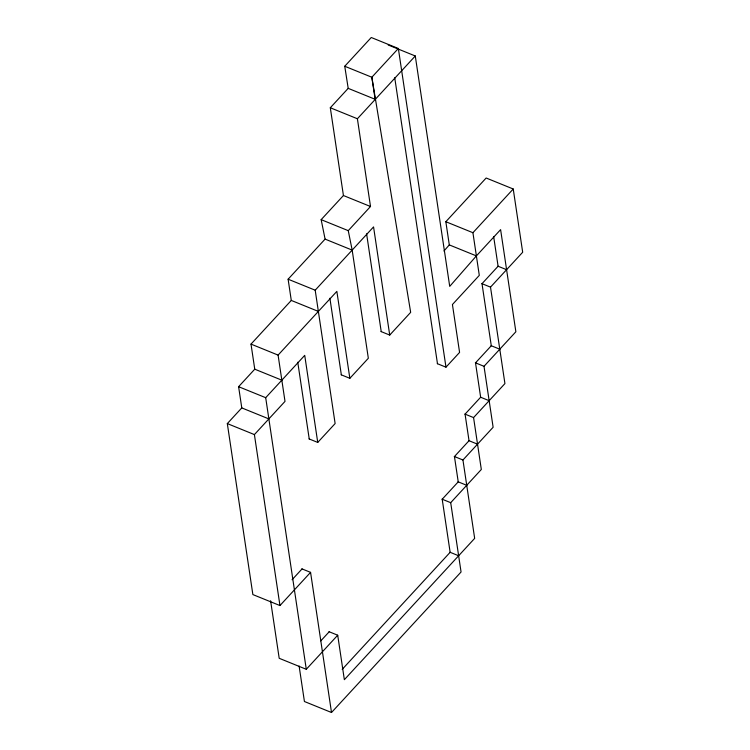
<?xml version="1.0" encoding="UTF-8"?>
<svg xmlns="http://www.w3.org/2000/svg" width="750" height="750" viewBox="0 0 750 750"><rect width="100%" height="100%" fill="white"/><g stroke="black" fill="none" stroke-linecap="round" stroke-linejoin="round"><path stroke-width="1.12" d="M443.962 251.006L449.297 244.903L445.837 221.719L486.15 178.003L513.234 189L522.684 252.244L490.509 287.137L504.928 383.588L473.569 417.591L481.322 469.481L450.703 502.678L461.062 571.997L331.509 712.5L304.425 701.512L299.109 665.991M329.044 631.697L337.706 635.212L344.353 679.688L474.666 538.378L462.947 459.994L493.125 427.266L484.012 366.309L515.869 331.762L500.606 229.631L476.391 255.9L449.719 286.378L415.284 55.978L388.191 44.981M301.894 568.847L310.566 572.362L279.956 605.559L252.863 594.572L227.316 423.591L241.781 407.906L238.603 386.691L254.756 369.188L251.006 344.109L291.281 300.431L288.113 279.206L325.087 239.109L321.159 219.656L343.425 195.525L330.309 107.756L348.197 88.359L344.747 66.253L371.259 37.5L398.353 48.487L445.978 367.172L437.306 363.656M398.353 48.487L371.841 77.241L375.159 99.478M341.184 374.794L349.847 378.309L368.334 358.266L352.172 250.106L348.253 230.653L370.509 206.512L357.394 118.753L415.284 55.978M309.066 438.909L317.738 442.425L335.128 423.562L315.197 290.194L373.556 226.912L389.719 335.072L381.056 331.556M279.956 605.559L254.4 434.587L285.009 401.391L278.091 355.097L336.853 291.375L349.847 378.309M270.6 600.75L279.197 658.294L306.281 669.291L265.697 397.688L304.725 355.359L317.738 442.425M445.978 367.172L459.581 352.416L452.428 304.519L479.297 275.381L472.922 232.716L513.234 189M389.719 335.072L410.672 312.356L371.841 77.241L344.747 66.253M292.069 579.75L302.062 568.913M320.803 640.875L329.203 631.763M306.281 669.291L337.706 635.212M342.206 669.356L450.141 552.309L442.2 499.228L458.231 481.856L454.444 456.544L469.031 440.719L465.066 414.141L480.647 397.238L475.509 362.859L491.287 345.75L482.006 283.688L498.094 266.25L493.641 236.484M348.197 88.359L375.281 99.347M330.309 107.756L357.394 118.753M445.837 221.719L472.922 232.716M343.425 195.525L370.509 206.512M449.297 244.903L476.391 255.9M497.925 266.175L506.597 269.7M481.847 283.622L490.509 287.137M321.159 219.656L348.253 230.653M325.087 239.109L352.172 250.106M491.119 345.684L499.791 349.2M288.113 279.206L315.197 290.194M475.341 362.784L484.012 366.309M291.281 300.431L318.375 311.419M480.487 397.172L489.15 400.688M464.897 414.075L473.569 417.591M251.006 344.109L278.091 355.097M468.872 440.653L477.534 444.169M254.756 369.188L281.841 380.175M454.275 456.469L462.947 459.994M238.603 386.691L265.697 397.688M458.062 481.791L466.734 485.306M241.781 407.906L268.866 418.903M442.041 499.163L450.703 502.678M227.316 423.591L254.4 434.587M449.972 552.234L458.634 555.759M394.725 77.7L437.475 363.722M366.6 233.822L381.216 331.622M329.897 298.219L341.344 374.859M297.759 362.222L309.234 438.975M310.566 572.362L331.509 712.5"/></g></svg>
